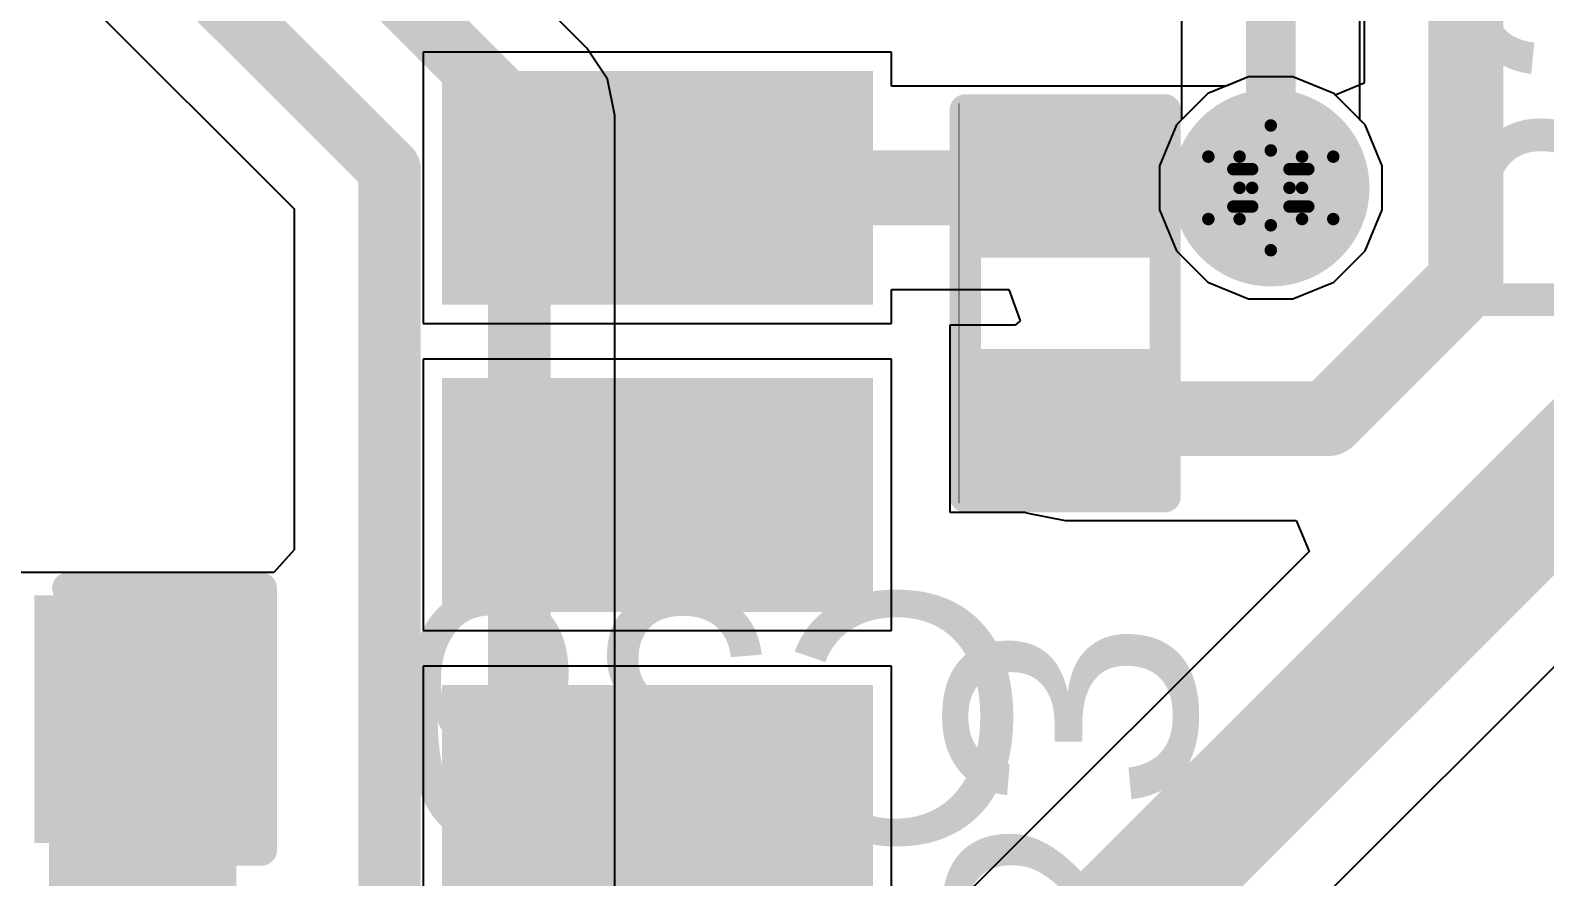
# Model space of a CAD drawing. Header units: inches. Extents: x -2.7 to 10.9, y -2.9 to 7.4.
# Drawn here: x 2.2542 to 2.4967, y 0.2539 to 0.3895 of the extents above; entities that cross this region are included whole.
import ezdxf

# ---------------------------------------------------------------- set-up
doc = ezdxf.new("R2010")
doc.units = ezdxf.units.IN
doc.header["$MEASUREMENT"] = 0
for name, color, linetype in [('Board Outline', 216, 'Continuous'), ('Bottom Layer', 5, 'Continuous'), ('Bottom Overlay', 54, 'Continuous'), ('Bottom Paste', 16, 'Continuous'), ('Bottom Solder', 6, 'Continuous'), ('Drill Drawing', 1, 'Continuous'), ('Layer 2', 16, 'Continuous'), ('Layer 3', 76, 'Continuous'), ('Top Layer', 1, 'Continuous'), ('Top Overlay', 2, 'Continuous'), ('Top Paste', 8, 'Continuous'), ('Top Solder', 216, 'Continuous'), ('Via Holes', 16, 'Continuous')]:
    doc.layers.add(name, color=color, linetype=linetype)
doc.styles.add('Arial', font='', dxfattribs={"height": 0.2})
doc.styles.get('Arial').set_extended_font_data('Arial')

# ---------------------------------------------------------------- blocks, each defined once
blk = doc.blocks.new('R___0402_191')
at = {"layer": 'Top Layer'}
for points in [[(-0.0275, -0.0125), (-0.0275, 0.0125), (-0.0095, 0.0125), (-0.0095, -0.0125)], [(0.0095, -0.0125), (0.0095, 0.0125), (0.0275, 0.0125), (0.0275, -0.0125)]]:
    blk.add_hatch(color=1, dxfattribs=at).paths.add_polyline_path(points)
at = {"layer": 'Top Paste'}
for points in [[(-0.0275, -0.0125), (-0.0275, 0.0125), (-0.0095, 0.0125), (-0.0095, -0.0125)], [(0.0095, -0.0125), (0.0095, 0.0125), (0.0275, 0.0125), (0.0275, -0.0125)]]:
    blk.add_hatch(color=8, dxfattribs=at).paths.add_polyline_path(points)
at = {"layer": 'Top Solder'}
for points in [[(-0.02967, -0.01467), (-0.02967, 0.01467), (-0.00733, 0.01467), (-0.00733, -0.01467)], [(0.00733, -0.01467), (0.00733, 0.01467), (0.02967, 0.01467), (0.02967, -0.01467)]]:
    blk.add_hatch(color=216, dxfattribs=at).paths.add_polyline_path(points)
at = {"layer": 'Top Overlay'}
for points in [[(0.031, 0.016, 0.005, 0.005, 0), (-0.031, 0.016, 0.005, 0.005, 0)], [(-0.031, -0.016, 0.005, 0.005, 0), (-0.031, 0.016, 0.005, 0.005, 0)], [(0.031, -0.016, 0.005, 0.005, 0), (0.031, 0.016, 0.005, 0.005, 0)], [(0.031, -0.016, 0.005, 0.005, 0), (-0.031, -0.016, 0.005, 0.005, 0)], [(0.032, -0.017, 0.000127, 0.000127, 0), (-0.032, -0.017, 0.000127, 0.000127, 0)]]:
    blk.add_lwpolyline(points, format="xyseb", dxfattribs=at)
for points in [[(-0.03225, 0.016, 0.0025, 0.0025, 1), (-0.02975, 0.016, 0.0025, 0.0025, 1)], [(-0.03225, 0.016, 0.0025, 0.0025, 1), (-0.02975, 0.016, 0.0025, 0.0025, 1)], [(0.02975, 0.016, 0.0025, 0.0025, 1), (0.03225, 0.016, 0.0025, 0.0025, 1)], [(0.02975, 0.016, 0.0025, 0.0025, 1), (0.03225, 0.016, 0.0025, 0.0025, 1)], [(-0.03225, -0.016, 0.0025, 0.0025, 1), (-0.02975, -0.016, 0.0025, 0.0025, 1)], [(-0.03225, -0.016, 0.0025, 0.0025, 1), (-0.02975, -0.016, 0.0025, 0.0025, 1)], [(0.02975, -0.016, 0.0025, 0.0025, 1), (0.03225, -0.016, 0.0025, 0.0025, 1)], [(0.02975, -0.016, 0.0025, 0.0025, 1), (0.03225, -0.016, 0.0025, 0.0025, 1)], [(-0.03203, -0.017, 0.0000635, 0.0000635, 1), (-0.03197, -0.017, 0.0000635, 0.0000635, 1)], [(0.03197, -0.017, 0.0000635, 0.0000635, 1), (0.03203, -0.017, 0.0000635, 0.0000635, 1)]]:
    blk.add_lwpolyline(points, format="xyseb", close=True, dxfattribs=at)
blk = doc.blocks.new('53261_0871_246')
at = {"layer": 'Top Layer'}
for points in [[(0.05807, 0.08858), (0.08957, 0.08858), (0.08957, 0.02559), (0.05807, 0.02559)], [(0.10728, 0.08858), (0.13878, 0.08858), (0.13878, 0.02559), (0.10728, 0.02559)], [(0.1565, 0.08858), (0.18799, 0.08858), (0.18799, 0.02559), (0.1565, 0.02559)]]:
    blk.add_hatch(color=1, dxfattribs=at).paths.add_polyline_path(points)
at = {"layer": 'Top Paste'}
for points in [[(0.05807, 0.08858), (0.08957, 0.08858), (0.08957, 0.02559), (0.05807, 0.02559)], [(0.10728, 0.08858), (0.13878, 0.08858), (0.13878, 0.02559), (0.10728, 0.02559)], [(0.1565, 0.08858), (0.18799, 0.08858), (0.18799, 0.02559), (0.1565, 0.02559)]]:
    blk.add_hatch(color=8, dxfattribs=at).paths.add_polyline_path(points)
at = {"layer": 'Top Solder'}
for points in [[(0.05507, 0.09158), (0.09257, 0.09158), (0.09257, 0.02259), (0.05507, 0.02259)], [(0.10428, 0.09158), (0.14178, 0.09158), (0.14178, 0.02259), (0.10428, 0.02259)], [(0.1535, 0.09158), (0.19099, 0.09158), (0.19099, 0.02259), (0.1535, 0.02259)]]:
    blk.add_hatch(color=216, dxfattribs=at).paths.add_polyline_path(points)
blk = doc.blocks.new('C___0603_B_307')
at = {"layer": 'Bottom Layer'}
for points in [[(-0.045, -0.0175), (-0.045, 0.0175), (-0.015, 0.0175), (-0.015, -0.0175)], [(0.015, -0.0175), (0.015, 0.0175), (0.045, 0.0175), (0.045, -0.0175)]]:
    blk.add_hatch(color=5, dxfattribs=at).paths.add_polyline_path(points)
at = {"layer": 'Bottom Paste'}
for points in [[(-0.045, -0.0175), (-0.045, 0.0175), (-0.015, 0.0175), (-0.015, -0.0175)], [(0.015, -0.0175), (0.015, 0.0175), (0.045, 0.0175), (0.045, -0.0175)]]:
    blk.add_hatch(color=16, dxfattribs=at).paths.add_polyline_path(points)
at = {"layer": 'Bottom Solder'}
for points in [[(-0.04736, -0.01986), (-0.04736, 0.01986), (-0.01264, 0.01986), (-0.01264, -0.01986)], [(0.01264, -0.01986), (0.01264, 0.01986), (0.04736, 0.01986), (0.04736, -0.01986)]]:
    blk.add_hatch(color=6, dxfattribs=at).paths.add_polyline_path(points)
at = {"layer": 'Bottom Overlay'}
for points in [[(-0.049, -0.021, 0.005, 0.005, 0), (-0.049, 0.021, 0.005, 0.005, 0)], [(-0.049, 0.021, 0.005, 0.005, 0), (-0.018, 0.021, 0.005, 0.005, 0)], [(0.018, 0.021, 0.005, 0.005, 0), (0.049, 0.021, 0.005, 0.005, 0)], [(0.049, -0.021, 0.005, 0.005, 0), (0.049, 0.021, 0.005, 0.005, 0)], [(-0.049, -0.021, 0.005, 0.005, 0), (-0.018, -0.021, 0.005, 0.005, 0)], [(0.018, -0.021, 0.005, 0.005, 0), (0.049, -0.021, 0.005, 0.005, 0)]]:
    blk.add_lwpolyline(points, format="xyseb", dxfattribs=at)
for points in [[(-0.05025, 0.021, 0.0025, 0.0025, 1), (-0.04775, 0.021, 0.0025, 0.0025, 1)], [(-0.05025, 0.021, 0.0025, 0.0025, 1), (-0.04775, 0.021, 0.0025, 0.0025, 1)], [(-0.01925, 0.021, 0.0025, 0.0025, 1), (-0.01675, 0.021, 0.0025, 0.0025, 1)], [(0.01675, 0.021, 0.0025, 0.0025, 1), (0.01925, 0.021, 0.0025, 0.0025, 1)], [(0.04775, 0.021, 0.0025, 0.0025, 1), (0.05025, 0.021, 0.0025, 0.0025, 1)], [(0.04775, 0.021, 0.0025, 0.0025, 1), (0.05025, 0.021, 0.0025, 0.0025, 1)], [(-0.05025, -0.021, 0.0025, 0.0025, 1), (-0.04775, -0.021, 0.0025, 0.0025, 1)], [(-0.05025, -0.021, 0.0025, 0.0025, 1), (-0.04775, -0.021, 0.0025, 0.0025, 1)], [(-0.01925, -0.021, 0.0025, 0.0025, 1), (-0.01675, -0.021, 0.0025, 0.0025, 1)], [(0.01675, -0.021, 0.0025, 0.0025, 1), (0.01925, -0.021, 0.0025, 0.0025, 1)], [(0.04775, -0.021, 0.0025, 0.0025, 1), (0.05025, -0.021, 0.0025, 0.0025, 1)], [(0.04775, -0.021, 0.0025, 0.0025, 1), (0.05025, -0.021, 0.0025, 0.0025, 1)]]:
    blk.add_lwpolyline(points, format="xyseb", close=True, dxfattribs=at)

msp = doc.modelspace()

# ---------------------------------------------------------------- hatches: boundary and pattern name
at = {"layer": 'Bottom Layer'}
h = msp.add_hatch(color=5, dxfattribs=at)
edge = h.paths.add_edge_path()
edge.add_arc((2.45286, 0.36428), 0.01181, 0, 360)
msp.add_hatch(color=5, dxfattribs=at).paths.add_polyline_path([(2.25721, 0.21092), (2.28721, 0.21092), (2.28721, 0.29662), (2.25721, 0.29662)])
at = {"layer": 'Bottom Solder'}
h = msp.add_hatch(color=6, dxfattribs=at)
edge = h.paths.add_edge_path()
edge.add_arc((2.45286, 0.36428), 0.01581, 0, 360)
at = {"layer": 'Layer 2'}
h = msp.add_hatch(color=16, dxfattribs=at)
edge = h.paths.add_edge_path()
edge.add_arc((2.45286, 0.36428), 0.01181, 0, 360)
at = {"layer": 'Layer 3'}
h = msp.add_hatch(color=76, dxfattribs=at)
edge = h.paths.add_edge_path()
edge.add_arc((2.45286, 0.36428), 0.01181, 0, 360)
at = {"layer": 'Top Layer'}
h = msp.add_hatch(color=1, dxfattribs=at)
edge = h.paths.add_edge_path()
edge.add_arc((2.45286, 0.36428), 0.01181, 0, 360)
at = {"layer": 'Top Solder'}
h = msp.add_hatch(color=216, dxfattribs=at)
edge = h.paths.add_edge_path()
edge.add_arc((2.45286, 0.36428), 0.01581, 0, 360)
at = {"layer": 'Via Holes'}
h = msp.add_hatch(color=7, dxfattribs=at)
edge = h.paths.add_edge_path()
edge.add_arc((2.45286, 0.36428), 0.00591, 0, 360)

# ---------------------------------------------------------------- linework, layer by layer
at = {"layer": 'Board Outline'}
msp.add_lwpolyline([(-2.49969, 1.37795, 0.005, 0.005, -0.740599), (2.8433, 0.25075, 0.005, 0.005, 0)], format="xyseb", dxfattribs=at)
at = {"layer": 'Bottom Layer'}
for p, q in [((2.14667, 0.51071), (2.29645, 0.36092)), ((2.46713, 0.3752), (2.46713, 0.45964)), ((2.34335, 0.38668), (2.28599, 0.44403)), ((2.43858, 0.41625), (2.43858, 0.3752)), ((2.34666, 0.38172), (2.34335, 0.38668)), ((2.34783, 0.37586), (2.34666, 0.38172)), ((2.34783, 0.2058), (2.34783, 0.37586)), ((2.43776, 0.37437), (2.43505, 0.36782)), ((2.43858, 0.3752), (2.43776, 0.37437)), ((2.46796, 0.37437), (2.46713, 0.3752)), ((2.47067, 0.36782), (2.46796, 0.37437)), ((2.43505, 0.36782), (2.43505, 0.36074)), ((2.47067, 0.36074), (2.47067, 0.36782)), ((2.29645, 0.36092), (2.29645, 0.30628)), ((2.43505, 0.36074), (2.43776, 0.35419)), ((2.46796, 0.35419), (2.47067, 0.36074)), ((2.43776, 0.35419), (2.44277, 0.34918)), ((2.46295, 0.34918), (2.46796, 0.35419)), ((2.44277, 0.34918), (2.44931, 0.34647)), ((2.4564, 0.34647), (2.46295, 0.34918)), ((2.44931, 0.34647), (2.4564, 0.34647)), ((2.29645, 0.30628), (2.29321, 0.30262)), ((2.29321, 0.30262), (2.25121, 0.30262))]:
    msp.add_line(p, q, dxfattribs=at)
for points in [[(2.45286, 0.36428, 0.008, 0.008, 0), (2.45286, 0.76573, 0.008, 0.008, 0)], [(2.16058, 0.54781, 0.01, 0.01, 0), (2.33253, 0.37586, 0.01, 0.01, 0)], [(2.153, 0.526, 0.01, 0.01, 0), (2.31175, 0.36725, 0.01, 0.01, 0)], [(2.33253, 0.2058, 0.01, 0.01, 0), (2.33253, 0.37586, 0.01, 0.01, 0)], [(2.31175, 0.21287, 0.01, 0.01, 0), (2.31175, 0.36725, 0.01, 0.01, 0)]]:
    msp.add_lwpolyline(points, format="xyseb", dxfattribs=at)
for points in [[(2.33003, 0.37586, 0.005, 0.005, 1), (2.33503, 0.37586, 0.005, 0.005, 1)], [(2.33003, 0.37586, 0.005, 0.005, 1), (2.33503, 0.37586, 0.005, 0.005, 1)], [(2.30925, 0.36725, 0.005, 0.005, 1), (2.31425, 0.36725, 0.005, 0.005, 1)], [(2.30925, 0.36725, 0.005, 0.005, 1), (2.31425, 0.36725, 0.005, 0.005, 1)], [(2.45086, 0.36428, 0.004, 0.004, 1), (2.45486, 0.36428, 0.004, 0.004, 1)]]:
    msp.add_lwpolyline(points, format="xyseb", close=True, dxfattribs=at)
at = {"layer": 'Drill Drawing'}
for points in [[(2.44786, 0.36928, 0.002, 0.002, 0), (2.45286, 0.37428, 0.002, 0.002, 0)], [(2.45286, 0.37428, 0.002, 0.002, 0), (2.45786, 0.36928, 0.002, 0.002, 0)], [(2.44986, 0.36728, 0.002, 0.002, 0), (2.45286, 0.37028, 0.002, 0.002, 0)], [(2.45286, 0.37028, 0.002, 0.002, 0), (2.45586, 0.36728, 0.002, 0.002, 0)], [(2.44286, 0.36928, 0.002, 0.002, 0), (2.44786, 0.36428, 0.002, 0.002, 0)], [(2.44286, 0.36928, 0.002, 0.002, 0), (2.44786, 0.36928, 0.002, 0.002, 0)], [(2.45786, 0.36928, 0.002, 0.002, 0), (2.46286, 0.36928, 0.002, 0.002, 0)], [(2.45786, 0.36428, 0.002, 0.002, 0), (2.46286, 0.36928, 0.002, 0.002, 0)], [(2.44686, 0.36728, 0.002, 0.002, 0), (2.44986, 0.36428, 0.002, 0.002, 0)], [(2.44686, 0.36728, 0.002, 0.002, 0), (2.44986, 0.36728, 0.002, 0.002, 0)], [(2.45586, 0.36728, 0.002, 0.002, 0), (2.45886, 0.36728, 0.002, 0.002, 0)], [(2.45586, 0.36428, 0.002, 0.002, 0), (2.45886, 0.36728, 0.002, 0.002, 0)], [(2.44286, 0.35928, 0.002, 0.002, 0), (2.44786, 0.36428, 0.002, 0.002, 0)], [(2.44686, 0.36128, 0.002, 0.002, 0), (2.44986, 0.36428, 0.002, 0.002, 0)], [(2.45586, 0.36428, 0.002, 0.002, 0), (2.45886, 0.36128, 0.002, 0.002, 0)], [(2.45786, 0.36428, 0.002, 0.002, 0), (2.46286, 0.35928, 0.002, 0.002, 0)], [(2.44686, 0.36128, 0.002, 0.002, 0), (2.44986, 0.36128, 0.002, 0.002, 0)], [(2.44986, 0.36128, 0.002, 0.002, 0), (2.45286, 0.35828, 0.002, 0.002, 0)], [(2.45286, 0.35828, 0.002, 0.002, 0), (2.45586, 0.36128, 0.002, 0.002, 0)], [(2.45586, 0.36128, 0.002, 0.002, 0), (2.45886, 0.36128, 0.002, 0.002, 0)], [(2.44286, 0.35928, 0.002, 0.002, 0), (2.44786, 0.35928, 0.002, 0.002, 0)], [(2.44786, 0.35928, 0.002, 0.002, 0), (2.45286, 0.35428, 0.002, 0.002, 0)], [(2.45286, 0.35428, 0.002, 0.002, 0), (2.45786, 0.35928, 0.002, 0.002, 0)], [(2.45786, 0.35928, 0.002, 0.002, 0), (2.46286, 0.35928, 0.002, 0.002, 0)]]:
    msp.add_lwpolyline(points, format="xyseb", dxfattribs=at)
for points in [[(2.45236, 0.37428, 0.001, 0.001, 1), (2.45336, 0.37428, 0.001, 0.001, 1)], [(2.45236, 0.37428, 0.001, 0.001, 1), (2.45336, 0.37428, 0.001, 0.001, 1)], [(2.45236, 0.37028, 0.001, 0.001, 1), (2.45336, 0.37028, 0.001, 0.001, 1)], [(2.45236, 0.37028, 0.001, 0.001, 1), (2.45336, 0.37028, 0.001, 0.001, 1)], [(2.44236, 0.36928, 0.001, 0.001, 1), (2.44336, 0.36928, 0.001, 0.001, 1)], [(2.44236, 0.36928, 0.001, 0.001, 1), (2.44336, 0.36928, 0.001, 0.001, 1)], [(2.44736, 0.36928, 0.001, 0.001, 1), (2.44836, 0.36928, 0.001, 0.001, 1)], [(2.44736, 0.36928, 0.001, 0.001, 1), (2.44836, 0.36928, 0.001, 0.001, 1)], [(2.45736, 0.36928, 0.001, 0.001, 1), (2.45836, 0.36928, 0.001, 0.001, 1)], [(2.45736, 0.36928, 0.001, 0.001, 1), (2.45836, 0.36928, 0.001, 0.001, 1)], [(2.46236, 0.36928, 0.001, 0.001, 1), (2.46336, 0.36928, 0.001, 0.001, 1)], [(2.46236, 0.36928, 0.001, 0.001, 1), (2.46336, 0.36928, 0.001, 0.001, 1)], [(2.44636, 0.36728, 0.001, 0.001, 1), (2.44736, 0.36728, 0.001, 0.001, 1)], [(2.44636, 0.36728, 0.001, 0.001, 1), (2.44736, 0.36728, 0.001, 0.001, 1)], [(2.44936, 0.36728, 0.001, 0.001, 1), (2.45036, 0.36728, 0.001, 0.001, 1)], [(2.44936, 0.36728, 0.001, 0.001, 1), (2.45036, 0.36728, 0.001, 0.001, 1)], [(2.45536, 0.36728, 0.001, 0.001, 1), (2.45636, 0.36728, 0.001, 0.001, 1)], [(2.45536, 0.36728, 0.001, 0.001, 1), (2.45636, 0.36728, 0.001, 0.001, 1)], [(2.45836, 0.36728, 0.001, 0.001, 1), (2.45936, 0.36728, 0.001, 0.001, 1)], [(2.45836, 0.36728, 0.001, 0.001, 1), (2.45936, 0.36728, 0.001, 0.001, 1)], [(2.44736, 0.36428, 0.001, 0.001, 1), (2.44836, 0.36428, 0.001, 0.001, 1)], [(2.44736, 0.36428, 0.001, 0.001, 1), (2.44836, 0.36428, 0.001, 0.001, 1)], [(2.44936, 0.36428, 0.001, 0.001, 1), (2.45036, 0.36428, 0.001, 0.001, 1)], [(2.44936, 0.36428, 0.001, 0.001, 1), (2.45036, 0.36428, 0.001, 0.001, 1)], [(2.45536, 0.36428, 0.001, 0.001, 1), (2.45636, 0.36428, 0.001, 0.001, 1)], [(2.45536, 0.36428, 0.001, 0.001, 1), (2.45636, 0.36428, 0.001, 0.001, 1)], [(2.45736, 0.36428, 0.001, 0.001, 1), (2.45836, 0.36428, 0.001, 0.001, 1)], [(2.45736, 0.36428, 0.001, 0.001, 1), (2.45836, 0.36428, 0.001, 0.001, 1)], [(2.44636, 0.36128, 0.001, 0.001, 1), (2.44736, 0.36128, 0.001, 0.001, 1)], [(2.44636, 0.36128, 0.001, 0.001, 1), (2.44736, 0.36128, 0.001, 0.001, 1)], [(2.44936, 0.36128, 0.001, 0.001, 1), (2.45036, 0.36128, 0.001, 0.001, 1)], [(2.44936, 0.36128, 0.001, 0.001, 1), (2.45036, 0.36128, 0.001, 0.001, 1)], [(2.45536, 0.36128, 0.001, 0.001, 1), (2.45636, 0.36128, 0.001, 0.001, 1)], [(2.45536, 0.36128, 0.001, 0.001, 1), (2.45636, 0.36128, 0.001, 0.001, 1)], [(2.45836, 0.36128, 0.001, 0.001, 1), (2.45936, 0.36128, 0.001, 0.001, 1)], [(2.45836, 0.36128, 0.001, 0.001, 1), (2.45936, 0.36128, 0.001, 0.001, 1)], [(2.44236, 0.35928, 0.001, 0.001, 1), (2.44336, 0.35928, 0.001, 0.001, 1)], [(2.44236, 0.35928, 0.001, 0.001, 1), (2.44336, 0.35928, 0.001, 0.001, 1)], [(2.44736, 0.35928, 0.001, 0.001, 1), (2.44836, 0.35928, 0.001, 0.001, 1)], [(2.44736, 0.35928, 0.001, 0.001, 1), (2.44836, 0.35928, 0.001, 0.001, 1)], [(2.45236, 0.35828, 0.001, 0.001, 1), (2.45336, 0.35828, 0.001, 0.001, 1)], [(2.45236, 0.35828, 0.001, 0.001, 1), (2.45336, 0.35828, 0.001, 0.001, 1)], [(2.45736, 0.35928, 0.001, 0.001, 1), (2.45836, 0.35928, 0.001, 0.001, 1)], [(2.45736, 0.35928, 0.001, 0.001, 1), (2.45836, 0.35928, 0.001, 0.001, 1)], [(2.46236, 0.35928, 0.001, 0.001, 1), (2.46336, 0.35928, 0.001, 0.001, 1)], [(2.46236, 0.35928, 0.001, 0.001, 1), (2.46336, 0.35928, 0.001, 0.001, 1)], [(2.45236, 0.35428, 0.001, 0.001, 1), (2.45336, 0.35428, 0.001, 0.001, 1)], [(2.45236, 0.35428, 0.001, 0.001, 1), (2.45336, 0.35428, 0.001, 0.001, 1)]]:
    msp.add_lwpolyline(points, format="xyseb", close=True, dxfattribs=at)
at = {"layer": 'Layer 2'}
for p, q in [((2.44931, 0.38209), (2.44277, 0.37938)), ((2.4564, 0.38209), (2.44931, 0.38209)), ((2.46295, 0.37938), (2.4564, 0.38209)), ((2.44277, 0.37938), (2.43776, 0.37437)), ((2.46796, 0.37437), (2.46295, 0.37938)), ((2.43776, 0.37437), (2.43505, 0.36782)), ((2.47067, 0.36782), (2.46796, 0.37437)), ((2.43505, 0.36782), (2.43505, 0.36074)), ((2.47067, 0.36074), (2.47067, 0.36782)), ((2.43505, 0.36074), (2.43776, 0.35419)), ((2.46796, 0.35419), (2.47067, 0.36074)), ((2.43776, 0.35419), (2.44277, 0.34918)), ((2.46295, 0.34918), (2.46796, 0.35419)), ((2.44277, 0.34918), (2.44931, 0.34647)), ((2.4564, 0.34647), (2.46295, 0.34918)), ((2.44931, 0.34647), (2.4564, 0.34647))]:
    msp.add_line(p, q, dxfattribs=at)
at = {"layer": 'Layer 3'}
for p, q in [((2.44931, 0.38209), (2.44277, 0.37938)), ((2.4564, 0.38209), (2.44931, 0.38209)), ((2.46295, 0.37938), (2.4564, 0.38209)), ((2.44277, 0.37938), (2.43776, 0.37437)), ((2.46796, 0.37437), (2.46295, 0.37938)), ((2.43776, 0.37437), (2.43505, 0.36782)), ((2.47067, 0.36782), (2.46796, 0.37437)), ((2.43505, 0.36782), (2.43505, 0.36074)), ((2.47067, 0.36074), (2.47067, 0.36782)), ((2.43505, 0.36074), (2.43776, 0.35419)), ((2.46796, 0.35419), (2.47067, 0.36074)), ((2.43776, 0.35419), (2.44277, 0.34918)), ((2.46295, 0.34918), (2.46796, 0.35419)), ((2.44277, 0.34918), (2.44931, 0.34647)), ((2.4564, 0.34647), (2.46295, 0.34918)), ((2.44931, 0.34647), (2.4564, 0.34647))]:
    msp.add_line(p, q, dxfattribs=at)
at = {"layer": 'Top Layer'}
for p, q in [((2.46779, 0.45861), (2.46779, 0.38107)), ((2.39214, 0.38603), (2.31715, 0.38603)), ((2.31715, 0.38603), (2.31715, 0.34253)), ((2.39214, 0.38059), (2.39214, 0.38603)), ((2.44931, 0.38209), (2.4457, 0.38059)), ((2.4564, 0.38209), (2.44931, 0.38209)), ((2.46295, 0.37938), (2.4564, 0.38209)), ((2.46779, 0.38107), (2.46317, 0.37915)), ((2.4457, 0.38059), (2.39214, 0.38059)), ((2.46317, 0.37915), (2.46295, 0.37938)), ((2.42428, 0.21358), (2.57361, 0.36291)), ((2.39214, 0.34253), (2.39214, 0.34797)), ((2.39214, 0.34797), (2.41093, 0.34797)), ((2.41093, 0.34797), (2.41274, 0.34297)), ((2.31715, 0.34253), (2.39214, 0.34253)), ((2.41192, 0.34228), (2.40144, 0.34228)), ((2.40144, 0.34228), (2.40144, 0.31228)), ((2.41274, 0.34297), (2.41192, 0.34228)), ((2.39214, 0.33682), (2.31715, 0.33682)), ((2.31715, 0.33682), (2.31715, 0.29332)), ((2.39214, 0.29332), (2.39214, 0.33682)), ((2.40144, 0.31228), (2.41359, 0.31228)), ((2.41359, 0.31228), (2.4137, 0.31221)), ((2.4137, 0.31221), (2.41994, 0.31097)), ((2.41994, 0.31097), (2.45692, 0.31097)), ((2.45692, 0.31097), (2.45899, 0.30597)), ((2.45899, 0.30597), (2.40141, 0.24839)), ((2.31715, 0.29332), (2.39214, 0.29332)), ((2.39214, 0.2876), (2.31715, 0.2876)), ((2.31715, 0.2876), (2.31715, 0.24839)), ((2.39214, 0.24839), (2.39214, 0.2876))]:
    msp.add_line(p, q, dxfattribs=at)
for points in [[(2.48411, 0.34941, 0.012, 0.012, 0), (2.48411, 0.47492, 0.012, 0.012, 0)], [(2.40986, 0.228, 0.02, 0.02, 0), (2.55919, 0.37733, 0.02, 0.02, 0)], [(2.35464, 0.36428, 0.012, 0.012, 0), (2.45286, 0.36428, 0.012, 0.012, 0)], [(2.46197, 0.32728, 0.012, 0.012, 0), (2.48411, 0.34941, 0.012, 0.012, 0)], [(2.41994, 0.32728, 0.012, 0.012, 0), (2.46197, 0.32728, 0.012, 0.012, 0)]]:
    msp.add_lwpolyline(points, format="xyseb", dxfattribs=at)
for points in [[(2.35164, 0.36428, 0.006, 0.006, 1), (2.35764, 0.36428, 0.006, 0.006, 1)], [(2.44986, 0.36428, 0.006, 0.006, 1), (2.45586, 0.36428, 0.006, 0.006, 1)], [(2.48111, 0.34941, 0.006, 0.006, 1), (2.48711, 0.34941, 0.006, 0.006, 1)], [(2.48111, 0.34941, 0.006, 0.006, 1), (2.48711, 0.34941, 0.006, 0.006, 1)], [(2.41694, 0.32728, 0.006, 0.006, 1), (2.42294, 0.32728, 0.006, 0.006, 1)], [(2.45897, 0.32728, 0.006, 0.006, 1), (2.46497, 0.32728, 0.006, 0.006, 1)], [(2.45897, 0.32728, 0.006, 0.006, 1), (2.46497, 0.32728, 0.006, 0.006, 1)]]:
    msp.add_lwpolyline(points, format="xyseb", close=True, dxfattribs=at)

# ---------------------------------------------------------------- block references
at = {"rotation": 270}
for name, p in [('53261_0871_246', (2.29756, 0.4381)), ('R___0402_191', (2.41994, 0.34578))]:
    msp.add_blockref(name, p, dxfattribs=at)
msp.add_blockref('C___0603_B_307', (2.24221, 0.27912))

# ---------------------------------------------------------------- texts
at = {"layer": 'Bottom Overlay', "style": 'Arial', "text_generation_flag": 2}
msp.add_text('C39', height=0.04, dxfattribs=at).set_placement((2.41446, 0.25928))
at = {"layer": 'Top Overlay', "style": 'Arial'}
for s, p in [('R24', (2.52468, 0.33917)), ('R23', (2.44082, 0.19273))]:
    msp.add_text(s, height=0.04, rotation=90, dxfattribs=at).set_placement(p)

doc.saveas('drawing.dxf')
